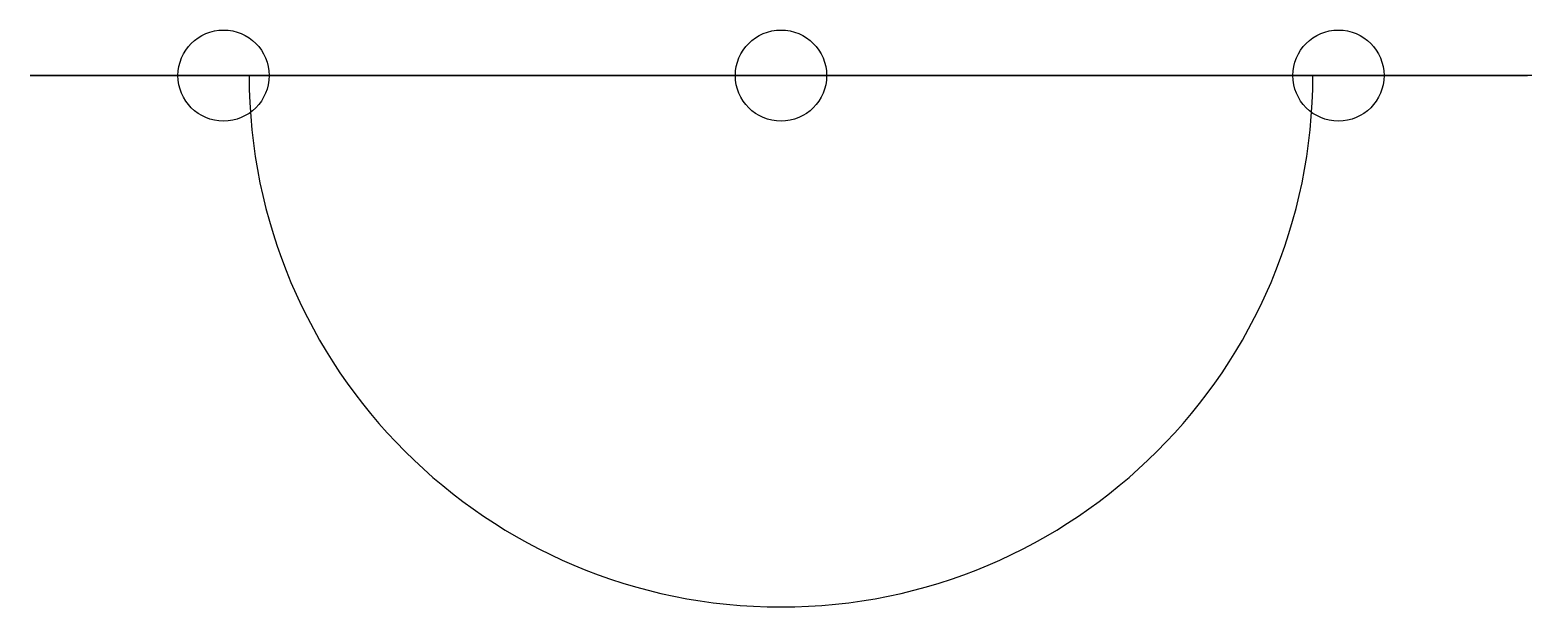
# Model space of a CAD drawing. Header units: millimetres. Extents: x -28 to 28, y 89.2 to 110.7.
import ezdxf

# ---------------------------------------------------------------- set-up
doc = ezdxf.new("R2010")
doc.units = ezdxf.units.MM
doc.layers.add('B_PLATEAU_TETE', color=7, linetype='CONTINUOUS')

msp = doc.modelspace()

# ---------------------------------------------------------------- linework, layer by layer
at = {"layer": 'B_PLATEAU_TETE'}
for p, q in [((-27.76, 109, 248.655), (-28, 109, 245)), ((-28, 109, 245), (-28, 109, 85)), ((-28, 109, 85), (-27.76, 109, 81.345)), ((-27.046, 109, 252.247), (-27.76, 109, 248.655)), ((-27.76, 109, 81.345), (-27.046, 109, 77.753)), ((-25.869, 109, 255.715), (-27.046, 109, 252.247)), ((-27.046, 109, 77.753), (-25.869, 109, 74.285)), ((-24.249, 109, 259), (-25.869, 109, 255.715)), ((-25.869, 109, 74.285), (-24.249, 109, 71)), ((-22.214, 109, 262.045), (-24.249, 109, 259)), ((-24.249, 109, 71), (-22.214, 109, 67.955)), ((-19.799, 109, 264.799), (-22.214, 109, 262.045)), ((-22.214, 109, 67.955), (-19.799, 109, 65.201)), ((-17.045, 109, 267.214), (-19.799, 109, 264.799)), ((-19.799, 109, 65.201), (-17.045, 109, 62.786)), ((-14, 109, 269.249), (-17.045, 109, 267.214)), ((-17.045, 109, 62.786), (-14, 109, 60.751)), ((-10.715, 109, 270.869), (-14, 109, 269.249)), ((-14, 109, 60.751), (-10.715, 109, 59.131)), ((-7.247, 109, 272.046), (-10.715, 109, 270.869)), ((-10.715, 109, 59.131), (-7.247, 109, 57.954)), ((-3.655, 109, 272.76), (-7.247, 109, 272.046)), ((-7.247, 109, 57.954), (-3.655, 109, 57.24)), ((0, 109, 273), (-3.655, 109, 272.76)), ((-3.655, 109, 57.24), (0, 109, 57)), ((3.655, 109, 272.76), (0, 109, 273)), ((0, 109, 57), (3.655, 109, 57.24)), ((7.247, 109, 272.046), (3.655, 109, 272.76)), ((3.655, 109, 57.24), (7.247, 109, 57.954)), ((10.715, 109, 270.869), (7.247, 109, 272.046)), ((7.247, 109, 57.954), (10.715, 109, 59.131)), ((14, 109, 269.249), (10.715, 109, 270.869)), ((10.715, 109, 59.131), (14, 109, 60.751)), ((17.045, 109, 267.214), (14, 109, 269.249)), ((14, 109, 60.751), (17.045, 109, 62.786)), ((19.799, 109, 264.799), (17.045, 109, 267.214)), ((17.045, 109, 62.786), (19.799, 109, 65.201)), ((22.214, 109, 262.045), (19.799, 109, 264.799)), ((19.799, 109, 65.201), (22.214, 109, 67.955)), ((27.83, 109, 247.6), (19.83, 109, 247.6)), ((27.83, 109, 82.4), (19.83, 109, 82.4)), ((28, 109, 87.6), (19.83, 109, 87.6)), ((28, 109, 162.4), (19.83, 109, 162.4)), ((28, 109, 167.6), (19.83, 109, 167.6)), ((28, 109, 242.4), (19.83, 109, 242.4)), ((24.249, 109, 259), (22.214, 109, 262.045)), ((22.214, 109, 67.955), (24.249, 109, 71)), ((25.869, 109, 255.715), (24.249, 109, 259)), ((24.249, 109, 71), (25.869, 109, 74.285)), ((27.046, 109, 252.247), (25.869, 109, 255.715)), ((25.869, 109, 74.285), (27.046, 109, 77.753)), ((27.76, 109, 248.655), (27.046, 109, 252.247)), ((27.046, 109, 77.753), (27.76, 109, 81.345)), ((27.83, 109, 247.6), (27.76, 109, 248.655)), ((27.76, 109, 81.345), (27.83, 109, 82.4)), ((28, 109, 87.6), (28, 109, 162.4)), ((28, 109, 167.6), (28, 109, 242.4))]:
    msp.add_line(p, q, dxfattribs=at)
for centre in [(-20.785, 109, 257), (-20.785, 109, 177), (-20.785, 109, 97), (0, 109, 221), (0, 109, 141), (0, 109, 61), (20.785, 109, 257), (20.785, 109, 177), (20.785, 109, 97)]:
    msp.add_circle(centre, 1.7, dxfattribs=at)
for centre, radius, start in [((0, 109, 85), 19.83, 180), ((0, 109, 165), 19.83, 180), ((0, 109, 245), 19.83, 180), ((0, 109, 85), 0, 0), ((0, 109, 165), 0, 0), ((0, 109, 245), 0, 0)]:
    msp.add_arc(centre, radius, start, 0, dxfattribs=at)

doc.saveas('drawing.dxf')
